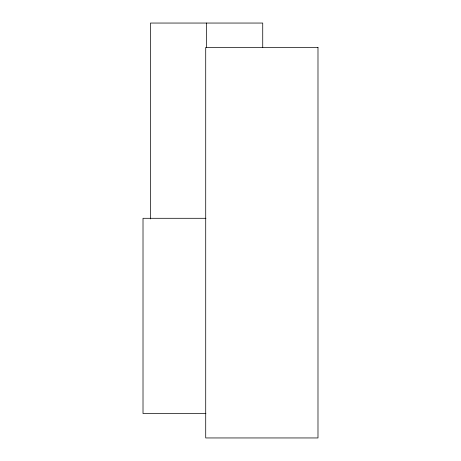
<?xml version="1.0" encoding="UTF-8"?>
<svg xmlns="http://www.w3.org/2000/svg" width="461" height="461" viewBox="0 0 461 461"><rect width="100%" height="100%" fill="white"/><g stroke="black" fill="none" stroke-linecap="round" stroke-linejoin="round"><path stroke-width="0.69" d="M205.906 218.295L143.014 218.295L143.014 413.546L205.894 413.546M262.73 47.535L262.73 23.05L150.465 23.05L150.465 218.935M206.597 23.05L206.597 47.535M317.986 47.454L205.715 47.454L205.715 437.95L317.986 437.95L317.986 47.454"/></g></svg>
